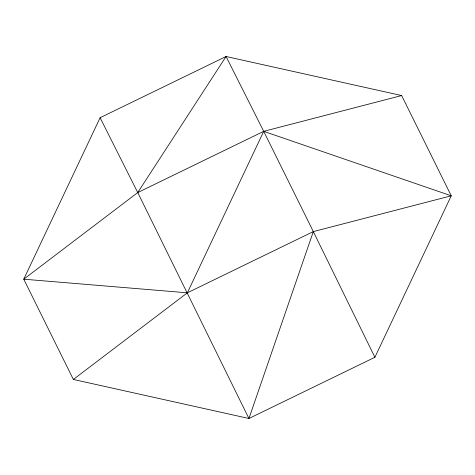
<?xml version="1.0" encoding="UTF-8"?>
<svg xmlns="http://www.w3.org/2000/svg" width="475" height="475" viewBox="0 0 475 475"><rect width="100%" height="100%" fill="white"/><g stroke="black" fill="none" stroke-linecap="round" stroke-linejoin="round"><path stroke-width="0.71" d="M137.75 192.553L263.714 131.338L451.25 195.807L313.322 231.598L187.358 292.814L23.75 279.193L137.75 192.553L226.064 56.501L263.714 131.338L313.322 231.598L248.936 418.499L73.358 379.454L23.75 279.193L100.106 117.717L226.064 56.501L401.642 95.546L451.25 195.807L374.894 357.283L248.936 418.499L137.75 192.553L100.106 117.717M73.358 379.454L187.358 292.814L263.714 131.338L401.642 95.546M313.322 231.598L374.894 357.283"/></g></svg>
